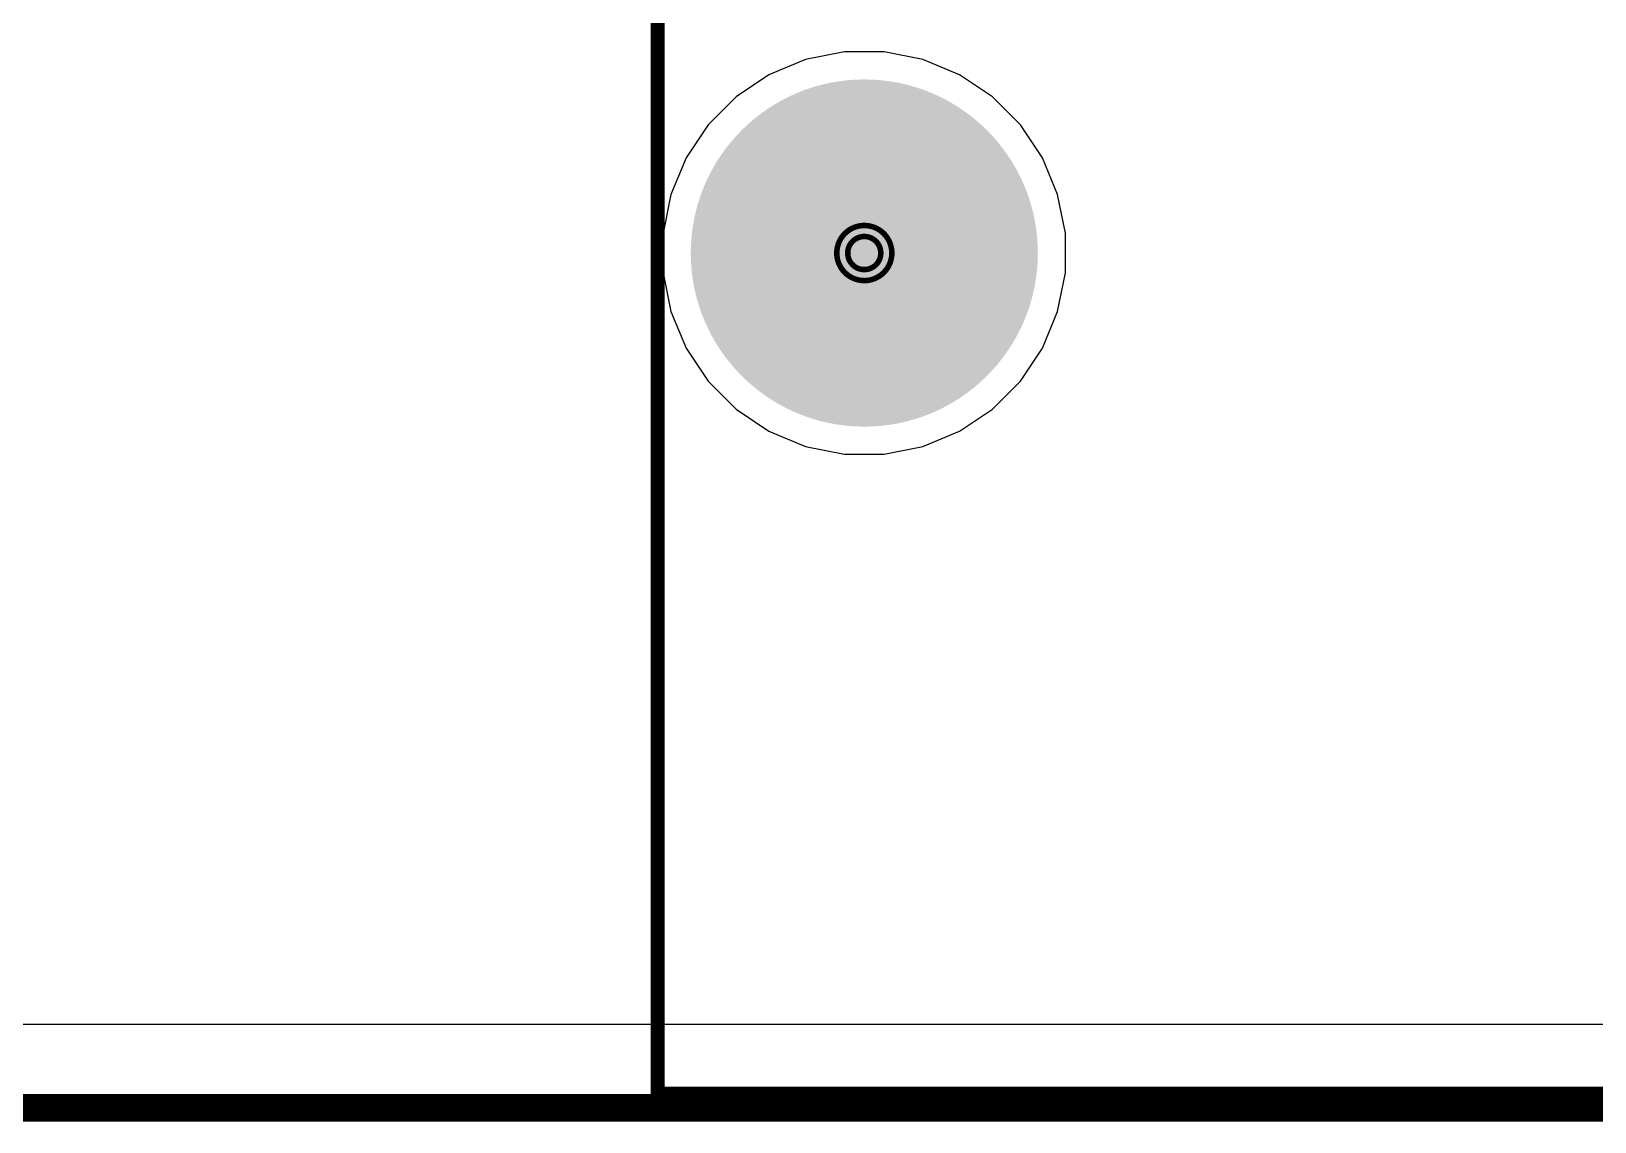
# Model space of a CAD drawing. Header units: inches. Extents: x -5 to 5328, y -4 to 5281.
# Drawn here: x 111.37 to 125.78, y -4.13 to 5.92 of the extents above; entities that cross this region are included whole.
import ezdxf

# ---------------------------------------------------------------- set-up
doc = ezdxf.new("R2010")
doc.units = ezdxf.units.IN
for name, color, linetype in [('Board Outline', 216, 'Continuous'), ('Bottom Layer', 5, 'Continuous'), ('Bottom Solder', 6, 'Continuous'), ('Drill Drawing', 1, 'Continuous'), ('Layer 1', 16, 'Continuous'), ('Layer 2', 76, 'Continuous'), ('Pad Holes', 156, 'Continuous'), ('Top Layer', 1, 'Continuous'), ('Top Overlay', 2, 'Continuous'), ('Top Solder', 216, 'Continuous')]:
    doc.layers.add(name, color=color, linetype=linetype)

# ---------------------------------------------------------------- blocks, each defined once
blk = doc.blocks.new('HC_RJ45_5622_1_6_Y_136')
at = {"layer": 'Bottom Solder'}
h = blk.add_hatch(color=6, dxfattribs=at)
edge = h.paths.add_edge_path()
edge.add_arc((-5.715, -4.445), 0.102, 0, 360)
at = {"layer": 'Pad Holes'}
h = blk.add_hatch(color=7, dxfattribs=at)
edge = h.paths.add_edge_path()
edge.add_arc((-5.715, -4.445), 1.6, 0, 360)
at = {"layer": 'Top Solder'}
h = blk.add_hatch(color=216, dxfattribs=at)
edge = h.paths.add_edge_path()
edge.add_arc((-5.715, -4.445), 0.102, 0, 360)
at = {"layer": 'Top Overlay'}
for points in [[(-7.62, -3.529, 0.127, 0.127, 0), (-7.62, 5.715, 0.127, 0.127, 0)], [(-7.62, -5.361, 0.127, 0.127, 0), (-7.62, -3.529, 0.127, 0.127, 0)], [(-7.62, -12.192, 0.127, 0.127, 0), (-7.62, -5.361, 0.127, 0.127, 0)], [(-7.62, -12.192, 0.127, 0.127, 0), (7.62, -12.192, 0.127, 0.127, 0)]]:
    blk.add_lwpolyline(points, format="xyseb", dxfattribs=at)
for points in [[(-7.652, -3.529, 0.0635, 0.0635, 1), (-7.588, -3.529, 0.0635, 0.0635, 1)], [(-7.652, -3.529, 0.0635, 0.0635, 1), (-7.588, -3.529, 0.0635, 0.0635, 1)], [(-7.652, -5.361, 0.0635, 0.0635, 1), (-7.588, -5.361, 0.0635, 0.0635, 1)], [(-7.652, -5.361, 0.0635, 0.0635, 1), (-7.588, -5.361, 0.0635, 0.0635, 1)], [(-7.652, -12.192, 0.0635, 0.0635, 1), (-7.588, -12.192, 0.0635, 0.0635, 1)], [(-7.652, -12.192, 0.0635, 0.0635, 1), (-7.588, -12.192, 0.0635, 0.0635, 1)]]:
    blk.add_lwpolyline(points, format="xyseb", close=True, dxfattribs=at)

msp = doc.modelspace()

# ---------------------------------------------------------------- linework, layer by layer
at = {"layer": 'Board Outline'}
msp.add_lwpolyline([(-4.019, -4, 0.254, 0.254, 0), (145.981, -4, 0.254, 0.254, 0)], format="xyseb", dxfattribs=at)
at = {"layer": 'Bottom Layer'}
for p, q in [((118.508, 5.662), (118.17, 5.522)), ((118.866, 5.733), (118.508, 5.662)), ((119.231, 5.733), (118.866, 5.733)), ((119.589, 5.662), (119.231, 5.733)), ((119.927, 5.522), (119.589, 5.662)), ((118.17, 5.522), (117.867, 5.319)), ((120.23, 5.319), (119.927, 5.522)), ((117.867, 5.319), (117.608, 5.061)), ((120.489, 5.061), (120.23, 5.319)), ((117.608, 5.061), (117.406, 4.758)), ((120.692, 4.758), (120.489, 5.061)), ((117.406, 4.758), (117.266, 4.42)), ((120.831, 4.42), (120.692, 4.758)), ((117.266, 4.42), (117.195, 4.062)), ((120.903, 4.062), (120.831, 4.42)), ((117.195, 4.062), (117.195, 3.697)), ((120.903, 3.697), (120.903, 4.062)), ((117.195, 3.697), (117.266, 3.339)), ((120.831, 3.339), (120.903, 3.697)), ((117.266, 3.339), (117.406, 3.001)), ((120.692, 3.001), (120.831, 3.339)), ((117.406, 3.001), (117.608, 2.697)), ((120.489, 2.697), (120.692, 3.001)), ((117.608, 2.697), (117.867, 2.439)), ((120.23, 2.439), (120.489, 2.697)), ((117.867, 2.439), (118.17, 2.236)), ((119.927, 2.236), (120.23, 2.439)), ((118.17, 2.236), (118.508, 2.097)), ((119.589, 2.097), (119.927, 2.236)), ((118.508, 2.097), (118.866, 2.025)), ((118.866, 2.025), (119.231, 2.025)), ((119.231, 2.025), (119.589, 2.097)), ((139.429, -3.231), (88.357, -3.231))]:
    msp.add_line(p, q, dxfattribs=at)
at = {"layer": 'Drill Drawing'}
for points in [[(119.303, 3.879, 0.0508, 0.0508, 1), (118.795, 3.879, 0.0508, 0.0508, 1)], [(119.201, 3.879, 0.0508, 0.0508, 1), (118.896, 3.879, 0.0508, 0.0508, 1)], [(118.782, 3.879, 0.0254, 0.0254, 1), (118.807, 3.879, 0.0254, 0.0254, 1)], [(118.883, 3.879, 0.0254, 0.0254, 1), (118.909, 3.879, 0.0254, 0.0254, 1)], [(119.188, 3.879, 0.0254, 0.0254, 1), (119.214, 3.879, 0.0254, 0.0254, 1)], [(119.29, 3.879, 0.0254, 0.0254, 1), (119.315, 3.879, 0.0254, 0.0254, 1)]]:
    msp.add_lwpolyline(points, format="xyseb", close=True, dxfattribs=at)
at = {"layer": 'Layer 1'}
for p, q in [((118.508, 5.662), (118.17, 5.522)), ((118.866, 5.733), (118.508, 5.662)), ((119.231, 5.733), (118.866, 5.733)), ((119.589, 5.662), (119.231, 5.733)), ((119.927, 5.522), (119.589, 5.662)), ((118.17, 5.522), (117.867, 5.319)), ((120.23, 5.319), (119.927, 5.522)), ((117.867, 5.319), (117.608, 5.061)), ((120.489, 5.061), (120.23, 5.319)), ((117.608, 5.061), (117.406, 4.758)), ((120.692, 4.758), (120.489, 5.061)), ((117.406, 4.758), (117.266, 4.42)), ((120.831, 4.42), (120.692, 4.758)), ((117.266, 4.42), (117.195, 4.062)), ((120.903, 4.062), (120.831, 4.42)), ((117.195, 4.062), (117.195, 3.697)), ((120.903, 3.697), (120.903, 4.062)), ((117.195, 3.697), (117.266, 3.339)), ((120.831, 3.339), (120.903, 3.697)), ((117.266, 3.339), (117.406, 3.001)), ((120.692, 3.001), (120.831, 3.339)), ((117.406, 3.001), (117.608, 2.697)), ((120.489, 2.697), (120.692, 3.001)), ((117.608, 2.697), (117.867, 2.439)), ((120.23, 2.439), (120.489, 2.697)), ((117.867, 2.439), (118.17, 2.236)), ((119.927, 2.236), (120.23, 2.439)), ((118.17, 2.236), (118.508, 2.097)), ((119.589, 2.097), (119.927, 2.236)), ((118.508, 2.097), (118.866, 2.025)), ((118.866, 2.025), (119.231, 2.025)), ((119.231, 2.025), (119.589, 2.097)), ((139.429, -3.231), (88.357, -3.231))]:
    msp.add_line(p, q, dxfattribs=at)
at = {"layer": 'Layer 2'}
for p, q in [((118.508, 5.662), (118.17, 5.522)), ((118.866, 5.733), (118.508, 5.662)), ((119.231, 5.733), (118.866, 5.733)), ((119.589, 5.662), (119.231, 5.733)), ((119.927, 5.522), (119.589, 5.662)), ((118.17, 5.522), (117.867, 5.319)), ((120.23, 5.319), (119.927, 5.522)), ((117.867, 5.319), (117.608, 5.061)), ((120.489, 5.061), (120.23, 5.319)), ((117.608, 5.061), (117.406, 4.758)), ((120.692, 4.758), (120.489, 5.061)), ((117.406, 4.758), (117.266, 4.42)), ((120.831, 4.42), (120.692, 4.758)), ((117.266, 4.42), (117.195, 4.062)), ((120.903, 4.062), (120.831, 4.42)), ((117.195, 4.062), (117.195, 3.697)), ((120.903, 3.697), (120.903, 4.062)), ((117.195, 3.697), (117.266, 3.339)), ((120.831, 3.339), (120.903, 3.697)), ((117.266, 3.339), (117.406, 3.001)), ((120.692, 3.001), (120.831, 3.339)), ((117.406, 3.001), (117.608, 2.697)), ((120.489, 2.697), (120.692, 3.001)), ((117.608, 2.697), (117.867, 2.439)), ((120.23, 2.439), (120.489, 2.697)), ((117.867, 2.439), (118.17, 2.236)), ((119.927, 2.236), (120.23, 2.439)), ((118.17, 2.236), (118.508, 2.097)), ((119.589, 2.097), (119.927, 2.236)), ((118.508, 2.097), (118.866, 2.025)), ((118.866, 2.025), (119.231, 2.025)), ((119.231, 2.025), (119.589, 2.097)), ((139.429, -3.231), (88.357, -3.231))]:
    msp.add_line(p, q, dxfattribs=at)
at = {"layer": 'Top Layer'}
for p, q in [((118.508, 5.662), (118.17, 5.522)), ((118.866, 5.733), (118.508, 5.662)), ((119.231, 5.733), (118.866, 5.733)), ((119.589, 5.662), (119.231, 5.733)), ((119.927, 5.522), (119.589, 5.662)), ((118.17, 5.522), (117.867, 5.319)), ((120.23, 5.319), (119.927, 5.522)), ((117.867, 5.319), (117.608, 5.061)), ((120.489, 5.061), (120.23, 5.319)), ((117.608, 5.061), (117.406, 4.758)), ((120.692, 4.758), (120.489, 5.061)), ((117.406, 4.758), (117.266, 4.42)), ((120.831, 4.42), (120.692, 4.758)), ((117.266, 4.42), (117.195, 4.062)), ((120.903, 4.062), (120.831, 4.42)), ((117.195, 4.062), (117.195, 3.697)), ((120.903, 3.697), (120.903, 4.062)), ((117.195, 3.697), (117.266, 3.339)), ((120.831, 3.339), (120.903, 3.697)), ((117.266, 3.339), (117.406, 3.001)), ((120.692, 3.001), (120.831, 3.339)), ((117.406, 3.001), (117.608, 2.697)), ((120.489, 2.697), (120.692, 3.001)), ((117.608, 2.697), (117.867, 2.439)), ((120.23, 2.439), (120.489, 2.697)), ((117.867, 2.439), (118.17, 2.236)), ((119.927, 2.236), (120.23, 2.439)), ((118.17, 2.236), (118.508, 2.097)), ((119.589, 2.097), (119.927, 2.236)), ((118.508, 2.097), (118.866, 2.025)), ((118.866, 2.025), (119.231, 2.025)), ((119.231, 2.025), (119.589, 2.097)), ((139.429, -3.231), (101.54, -3.231))]:
    msp.add_line(p, q, dxfattribs=at)

# ---------------------------------------------------------------- block references
msp.add_blockref('HC_RJ45_5622_1_6_Y_136', (124.764, 8.324))

doc.saveas('drawing.dxf')
